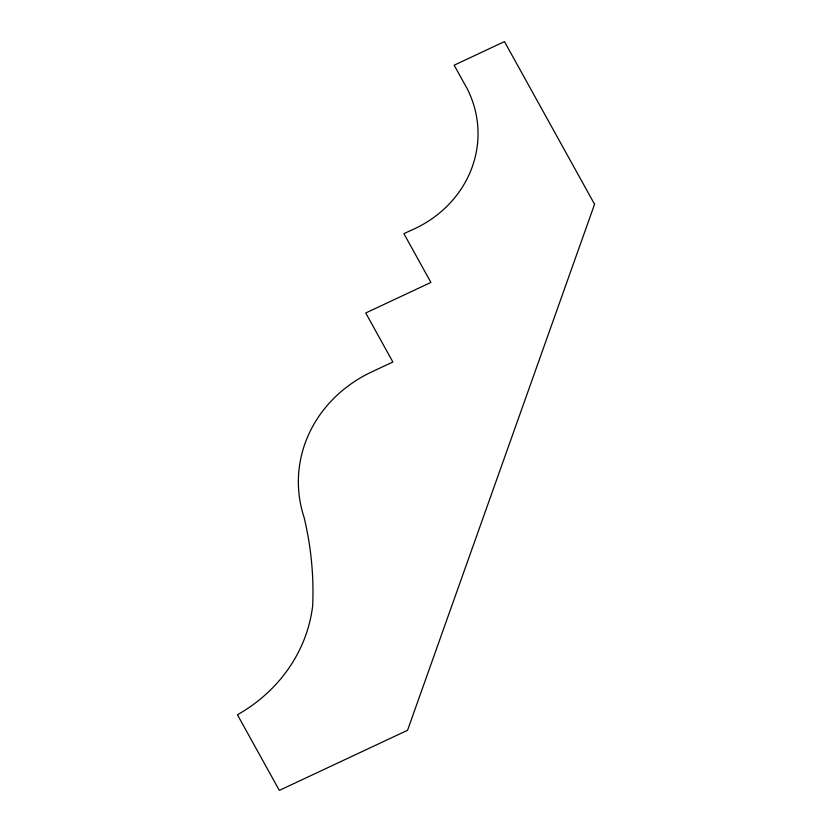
<?xml version="1.0" encoding="UTF-8"?>
<svg xmlns="http://www.w3.org/2000/svg" width="832" height="832" viewBox="0 0 832 832"><rect width="100%" height="100%" fill="white"/><g stroke="black" fill="none" stroke-linecap="round" stroke-linejoin="round"><path stroke-width="1.25" d="M594.568 204.266L407.555 730.278L279.323 790.4L237.432 714.761A159.349 146.245 -1.1 0 0 312.686 605.665A376.532 345.561 -1.1 0 0 304.044 517.244A134.004 122.99 -1.1 0 1 371.883 371.831L392.87 361.993L365.726 312.988L430.914 282.433L403.905 233.667L410.176 230.734A116.043 106.496 -1.1 0 0 467.334 89.003L454.147 65.198L504.462 41.6L594.568 204.266"/></g></svg>
